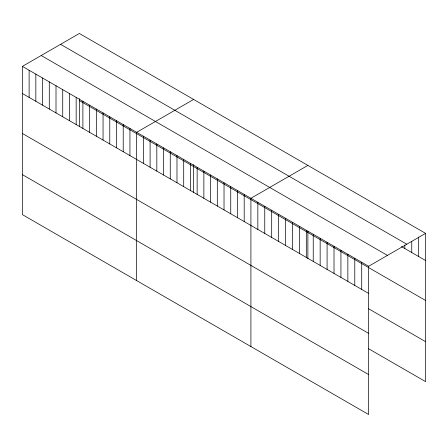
<?xml version="1.0" encoding="UTF-8"?>
<svg xmlns="http://www.w3.org/2000/svg" width="448" height="448" viewBox="0 0 448 448"><rect width="100%" height="100%" fill="white"/><g stroke="black" fill="none" stroke-linecap="round" stroke-linejoin="round"><path stroke-width="0.67" d="M22.4 66.366L368.631 266.263L368.631 414.523L22.4 214.631L22.4 66.366L79.369 33.477L425.6 233.369L425.6 381.634L368.474 348.65M193.626 99.439L136.657 132.328L136.657 280.594M307.882 165.407L250.914 198.296L250.914 346.562M368.631 266.263L425.6 233.369M60.57 44.33L406.801 244.222M401.363 246.523L425.6 260.518M41.199 55.513L387.43 255.405M79.369 100.593L425.6 300.485M22.4 93.514L368.631 293.406M368.474 308.683L425.6 341.667M22.4 133.482L368.631 333.374M22.4 174.658L368.631 374.556M418.673 237.031L418.673 256.519M411.751 241.382L411.751 252.521M404.824 245.045L404.824 248.522M361.71 262.265L361.71 289.408M354.782 258.266L354.782 285.41M347.861 254.268L347.861 281.411M340.934 250.27L340.934 277.418M334.012 246.271L334.012 273.42M327.085 242.273L327.085 269.422M320.158 238.274L320.158 265.423M313.236 234.276L313.236 261.425M307.882 231.19L307.882 258.602M306.309 230.278L306.309 257.426M299.387 226.279L299.387 253.428M292.46 222.286L292.46 249.43M285.538 218.288L285.538 245.431M278.611 214.29L278.611 241.433M271.69 210.291L271.69 237.434M264.762 206.293L264.762 233.442M257.841 202.294L257.841 229.443M244.194 194.415L244.194 221.564M237.474 190.534L237.474 217.683M230.748 186.654L230.748 213.802M224.028 182.773L224.028 209.922M217.308 178.892L217.308 206.041M210.588 175.017L210.588 202.16M203.868 171.136L203.868 198.279M197.148 167.255L197.148 194.398M193.626 164.556L193.626 192.634M190.422 163.374L190.422 190.518M183.702 159.494L183.702 186.642M176.982 155.613L176.982 182.762M170.262 151.732L170.262 178.881M163.542 147.851L163.542 175M156.822 143.97L156.822 171.119M150.097 140.09L150.097 167.238M143.377 136.209L143.377 163.358M129.937 128.453L129.937 155.596M123.217 124.572L123.217 151.715M116.491 120.691L116.491 147.834M109.771 116.81L109.771 143.954M103.051 112.93L103.051 140.078M96.331 109.049L96.331 136.198M89.611 105.168L89.611 132.317M82.891 101.287L82.891 128.436M79.369 98.594L79.369 126.672M76.166 97.406L76.166 124.555M69.446 93.526L69.446 120.674M62.726 89.645L62.726 116.794M56.006 85.764L56.006 112.913M49.286 81.889L49.286 109.032M42.566 78.008L42.566 105.151M35.84 74.127L35.84 101.27M29.12 70.246L29.12 97.395"/></g></svg>
